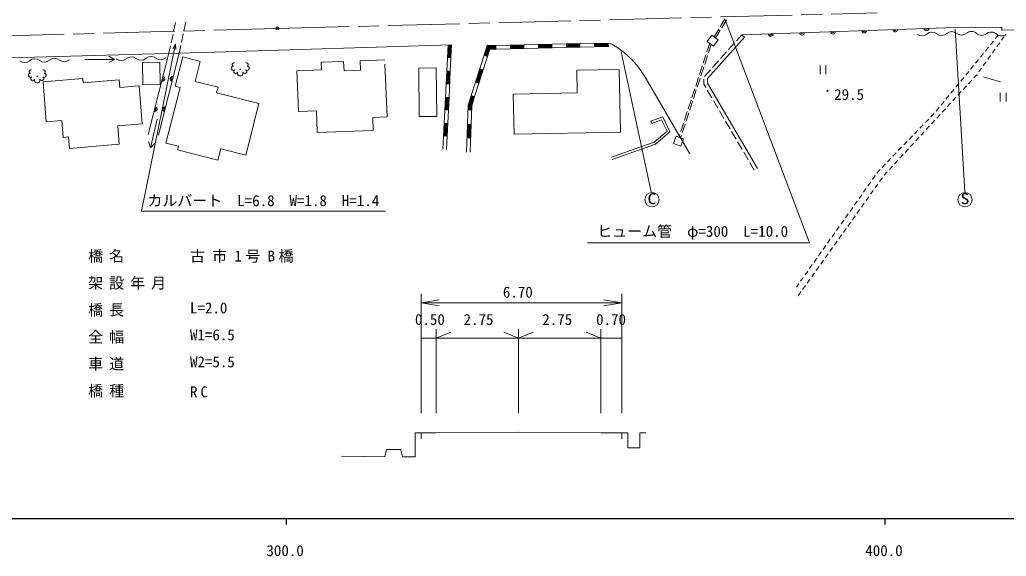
# Model space of a CAD drawing. Units: millimetres, scale not verified. Extents: x 40000 to 680000, y 20000 to 380000.
# Drawn here: x 323536 to 488259, y 198715 to 288283 of the extents above; entities that cross this region are included whole.
import ezdxf
from ezdxf.enums import TextEntityAlignment as Align

# ---------------------------------------------------------------- set-up
doc = ezdxf.new("R2010")
doc.units = ezdxf.units.MM
doc.header["$LTSCALE"] = 1000
doc.header["$PDMODE"] = 32
doc.header["$PDSIZE"] = 500
doc.linetypes.add('CHAIN', pattern=[18.5, 12, -1.5, 3.5, -1.5])
for name, color, linetype, lineweight in [('M-BGD', 7, 'Continuous', 13), ('M-BMK', 2, 'CHAIN', 13), ('M-STR-HTXT', 7, 'Continuous', 13), ('M-TTL-BAND', 7, 'Continuous', 25), ('M-WORK', 1, 'Continuous', 13)]:
    doc.layers.add(name, color=color, linetype=linetype, lineweight=lineweight)
doc.styles.add('ＭＳ ゴシック', font='')
doc.styles.get('ＭＳ ゴシック').set_extended_font_data('MS Gothic')

# ---------------------------------------------------------------- blocks, each defined once
blk = doc.blocks.new('open_arrow')
at = {"color": 0, "linetype": 'Continuous', "lineweight": -2}
blk.add_lwpolyline([(7.5, 1.25), (0, 0), (7.5, -1.25)], dxfattribs=at)

msp = doc.modelspace()

# ---------------------------------------------------------------- linework, layer by layer
at = {"layer": 'M-BGD'}
msp.add_circle((366543, 286823), 250, dxfattribs=at)
msp.add_point((366543, 286823), dxfattribs=at)
at = {"layer": 'M-BMK'}
for p, q in [((366543, 286823), (466689, 289431)), ((244997, 283515), (366543, 286823))]:
    msp.add_line(p, q, dxfattribs=at)
at = {"layer": 'M-STR-HTXT'}
for q in [(349094, 283411), (349584, 283311)]:
    msp.add_line((349518, 284243), q, dxfattribs=at)
msp.add_lwpolyline([(349518, 284243), (343857, 256314), (384607, 256314)], dxfattribs=at)
at = {"layer": 'M-TTL-BAND'}
for p, q in [((40000, 205000), (579000, 205000)), ((368000, 205000), (368000, 204000)), ((468000, 205000), (468000, 204000))]:
    msp.add_line(p, q, dxfattribs=at)
at = {"layer": 'M-WORK'}
for p, q in [((440506, 287124), (441272, 288414)), ((349548, 287833), (349235, 286366)), ((351253, 287886), (350940, 286419)), ((439485, 285405), (440251, 286694)), ((440753, 286953), (441519, 288243)), ((441300, 288244), (455425, 251022)), ((444093, 285761), (479780, 287009)), ((479734, 286735), (481325, 259564)), ((479780, 287009), (487496, 287062)), ((487496, 287062), (487496, 286527)), ((487496, 286527), (503788, 286851)), ((349131, 285877), (348818, 284410)), ((350836, 285930), (350523, 284463)), ((438333, 284622), (439075, 285690)), ((440142, 284948), (439075, 285690)), ((439732, 285233), (440498, 286523)), ((443217, 284782), (444093, 285761)), ((444093, 285761), (444540, 285361)), ((486930, 285694), (486423, 285075)), ((487453, 284846), (487920, 285495)), ((348714, 283921), (348448, 282675)), ((350419, 283974), (350152, 282723)), ((356059, 282891), (395646, 284086)), ((394831, 279740), (395045, 284068)), ((394998, 281917), (395105, 284070)), ((395058, 281914), (395165, 284072)), ((395118, 281911), (395225, 284073)), ((395178, 281908), (395285, 284075)), ((395238, 281905), (395345, 284077)), ((395298, 281902), (395406, 284079)), ((395358, 281899), (395466, 284081)), ((395418, 281896), (395526, 284082)), ((395430, 279711), (395646, 284086)), ((395478, 281893), (395586, 284084)), ((400356, 280086), (401603, 283957)), ((400927, 279902), (402043, 283366)), ((401131, 282297), (401647, 283898)), ((401189, 282278), (401691, 283839)), ((401246, 282260), (401735, 283780)), ((401303, 282242), (401779, 283721)), ((401360, 282223), (401823, 283662)), ((401417, 282205), (401867, 283603)), ((401474, 282186), (401911, 283544)), ((401531, 282168), (401955, 283485)), ((401588, 282150), (401999, 283425)), ((401603, 283957), (403074, 283988)), ((401647, 283898), (403076, 283929)), ((401691, 283839), (403077, 283869)), ((401735, 283780), (403078, 283809)), ((401779, 283721), (403079, 283749)), ((401823, 283662), (403081, 283689)), ((401867, 283603), (403082, 283629)), ((401911, 283544), (403083, 283569)), ((401955, 283485), (403085, 283509)), ((401999, 283425), (403086, 283449)), ((402043, 283366), (403087, 283389)), ((403074, 283988), (407756, 284088)), ((403087, 283389), (407769, 283489)), ((405417, 283978), (407758, 284028)), ((405418, 283918), (407759, 283968)), ((405419, 283858), (407760, 283908)), ((405420, 283798), (407762, 283848)), ((405422, 283739), (407763, 283788)), ((405423, 283679), (407764, 283728)), ((405424, 283619), (407765, 283668)), ((405426, 283559), (407767, 283608)), ((405427, 283499), (407768, 283549)), ((407756, 284088), (412439, 284188)), ((407769, 283489), (412451, 283588)), ((410099, 284078), (412440, 284128)), ((410100, 284018), (412441, 284068)), ((410101, 283958), (412443, 284008)), ((410103, 283898), (412444, 283948)), ((410104, 283838), (412445, 283888)), ((410105, 283778), (412446, 283828)), ((410107, 283718), (412448, 283768)), ((410108, 283658), (412449, 283708)), ((410109, 283598), (412450, 283648)), ((412439, 284188), (417121, 284288)), ((412451, 283588), (417134, 283688)), ((414781, 284178), (417122, 284228)), ((414782, 284118), (417123, 284168)), ((414784, 284058), (417125, 284108)), ((414785, 283998), (417126, 284048)), ((414786, 283938), (417127, 283988)), ((414787, 283878), (417129, 283928)), ((414789, 283818), (417130, 283868)), ((414790, 283758), (417131, 283808)), ((414791, 283698), (417132, 283748)), ((417121, 284288), (422062, 284394)), ((417134, 283688), (421816, 283788)), ((419463, 284278), (421804, 284328)), ((419465, 284218), (421806, 284268)), ((419466, 284158), (421807, 284208)), ((419467, 284098), (421808, 284148)), ((419468, 284038), (421810, 284088)), ((419470, 283978), (421811, 284028)), ((419471, 283918), (421812, 283968)), ((419472, 283858), (421813, 283908)), ((419474, 283798), (421815, 283848)), ((421816, 283788), (421803, 284388)), ((438738, 284341), (438271, 282915)), ((438333, 284622), (439401, 283880)), ((438995, 284162), (438528, 282736)), ((440142, 284948), (439401, 283880)), ((441882, 283292), (442883, 284410)), ((485283, 283682), (484776, 283063)), ((486106, 284688), (485599, 284069)), ((485934, 282736), (486401, 283385)), ((486694, 283791), (487161, 284440)), ((285915, 280905), (356059, 282891)), ((339340, 281650), (338421, 282179)), ((348448, 282675), (344984, 269121)), ((346689, 269016), (350152, 282723)), ((349511, 277172), (350759, 282074)), ((353682, 281329), (350759, 282074)), ((423958, 282939), (428985, 259537)), ((438115, 282440), (437648, 281015)), ((438372, 282261), (437905, 280836)), ((440548, 281803), (441549, 282920)), ((484459, 282676), (483952, 282057)), ((485174, 281681), (485642, 282330)), ((334414, 281648), (339340, 281650)), ((339340, 281650), (338422, 281120)), ((346904, 281196), (344037, 281145)), ((344037, 281145), (344102, 277426)), ((346970, 277476), (346904, 281196)), ((353682, 281329), (352834, 277997)), ((377620, 281327), (373856, 281176)), ((373856, 281176), (373907, 279902)), ((377682, 279769), (377620, 281327)), ((384495, 281601), (380382, 281437)), ((380382, 281437), (380444, 279880)), ((384525, 280857), (384876, 272055)), ((390162, 280205), (393068, 280237)), ((390248, 272112), (390162, 280205)), ((393068, 280237), (393154, 272143)), ((398920, 275629), (400356, 280086)), ((399695, 277839), (400413, 280068)), ((399753, 277821), (400471, 280049)), ((399810, 277802), (400528, 280031)), ((437492, 280540), (437025, 279114)), ((437749, 280361), (437282, 278935)), ((439214, 280313), (440215, 281430)), ((457161, 280654), (457161, 279196)), ((458133, 280654), (458133, 279196)), ((482812, 280665), (482305, 280046)), ((483635, 281671), (483128, 281052)), ((483655, 279571), (484123, 280220)), ((484415, 280626), (484882, 281275)), ((327434, 277908), (334067, 278450)), ((334123, 277767), (334067, 278450)), ((369800, 279738), (373907, 279902)), ((370071, 272949), (369800, 279738)), ((377682, 279769), (380444, 279880)), ((394616, 275382), (394831, 279740)), ((394783, 277558), (394891, 279737)), ((394843, 277555), (394951, 279734)), ((394903, 277552), (395011, 279731)), ((394963, 277549), (395071, 279728)), ((395023, 277546), (395130, 279726)), ((395083, 277543), (395190, 279723)), ((395143, 277540), (395250, 279720)), ((395203, 277537), (395310, 279717)), ((395215, 275352), (395430, 279711)), ((395263, 277534), (395370, 279714)), ((399491, 275445), (400927, 279902)), ((399867, 277784), (400585, 280013)), ((399924, 277765), (400642, 279994)), ((399981, 277747), (400699, 279976)), ((400038, 277729), (400756, 279957)), ((400095, 277710), (400813, 279939)), ((400152, 277692), (400870, 279921)), ((423623, 279987), (416554, 279854)), ((416625, 276070), (416554, 279854)), ((423623, 279987), (423821, 269505)), ((427976, 278669), (435446, 265892)), ((436869, 278639), (436402, 277214)), ((437126, 278460), (436659, 277035)), ((437880, 278823), (438880, 279940)), ((481164, 278653), (480657, 278034)), ((481988, 279659), (481481, 279040)), ((482834, 278566), (483280, 279049)), ((483280, 279049), (483363, 279165)), ((483450, 279001), (483280, 279049)), ((487298, 277908), (484412, 278728)), ((327434, 277908), (327978, 271259)), ((340136, 278259), (334123, 277767)), ((340136, 278259), (340240, 276991)), ((340240, 276991), (343460, 277254)), ((343980, 270891), (343460, 277254)), ((344102, 277426), (346970, 277476)), ((350315, 276968), (347953, 267689)), ((350315, 276968), (349511, 277172)), ((352834, 277997), (356646, 277027)), ((356412, 276107), (356646, 277027)), ((436246, 276739), (435779, 275313)), ((437748, 277536), (437761, 278366)), ((438087, 276958), (437748, 277536)), ((480341, 277648), (479834, 277029)), ((481072, 276654), (481614, 277243)), ((481953, 277610), (482495, 278198)), ((363482, 274308), (356412, 276107)), ((394400, 271023), (394616, 275382)), ((394568, 273199), (394675, 275379)), ((394628, 273196), (394735, 275376)), ((394688, 273193), (394795, 275373)), ((394748, 273190), (394855, 275370)), ((394808, 273187), (394915, 275367)), ((394867, 273184), (394975, 275364)), ((394927, 273181), (395035, 275361)), ((394987, 273179), (395095, 275358)), ((395000, 270993), (395215, 275352)), ((395047, 273176), (395155, 275355)), ((398406, 274033), (398920, 275629)), ((398466, 274023), (398977, 275610)), ((398526, 274012), (399034, 275592)), ((398585, 274002), (399092, 275573)), ((398645, 273991), (399149, 275555)), ((398705, 273981), (399206, 275537)), ((398764, 273970), (399263, 275518)), ((398824, 273960), (399320, 275500)), ((398884, 273949), (399377, 275481)), ((398943, 273939), (399434, 275463)), ((399003, 273928), (399491, 275445)), ((416625, 276070), (405947, 275868)), ((406073, 269170), (405947, 275868)), ((436503, 276560), (436036, 275135)), ((439099, 275234), (438340, 276527)), ((478693, 275636), (478186, 275017)), ((479517, 276642), (479010, 276023)), ((479310, 274743), (479852, 275331)), ((480191, 275699), (480733, 276287)), ((487251, 276105), (487251, 274647)), ((488223, 276105), (488223, 274647)), ((363482, 274308), (361281, 265663)), ((398291, 270862), (398406, 274033)), ((398436, 273200), (398466, 274023)), ((398496, 273198), (398526, 274012)), ((398556, 273195), (398585, 274002)), ((398616, 273193), (398645, 273991)), ((398676, 273191), (398705, 273981)), ((398736, 273189), (398764, 273970)), ((398796, 273187), (398824, 273960)), ((398856, 273185), (398884, 273949)), ((398891, 270840), (399003, 273928)), ((398916, 273182), (398943, 273939)), ((435623, 274838), (435156, 273413)), ((435880, 274659), (435413, 273234)), ((440111, 273509), (439352, 274802)), ((477046, 273624), (476539, 273006)), ((477870, 274630), (477363, 274011)), ((478428, 273787), (478971, 274375)), ((373082, 273070), (370071, 272949)), ((373082, 273070), (373227, 269432)), ((384876, 272055), (382488, 271959)), ((382574, 269805), (382488, 271959)), ((390248, 272112), (393154, 272143)), ((430916, 272070), (428938, 271332)), ((432111, 269565), (430916, 272070)), ((435000, 272938), (434533, 271512)), ((435257, 272759), (434790, 271334)), ((441123, 271784), (440364, 273077)), ((476205, 272634), (475649, 272059)), ((476666, 271876), (477208, 272464)), ((477547, 272831), (478089, 273420)), ((330576, 271471), (327978, 271259)), ((330808, 268638), (330576, 271471)), ((343980, 270891), (339898, 270557)), ((339898, 270557), (340149, 267488)), ((346492, 271703), (345366, 266908)), ((394185, 266664), (394400, 271023)), ((394353, 268841), (394460, 271020)), ((394412, 268838), (394520, 271017)), ((394472, 268835), (394580, 271014)), ((394532, 268832), (394640, 271011)), ((394592, 268829), (394700, 271008)), ((394652, 268826), (394760, 271005)), ((394712, 268823), (394820, 271002)), ((394772, 268820), (394880, 270999)), ((394784, 266634), (395000, 270993)), ((394832, 268817), (394940, 270996)), ((398122, 266182), (398291, 270862)), ((398267, 268520), (398351, 270860)), ((398327, 268517), (398411, 270857)), ((398387, 268515), (398471, 270855)), ((398447, 268513), (398531, 270853)), ((398507, 268511), (398591, 270851)), ((398567, 268509), (398651, 270849)), ((398626, 268507), (398711, 270847)), ((398686, 268504), (398771, 270844)), ((398722, 266160), (398891, 270840)), ((398746, 268502), (398831, 270842)), ((428938, 271332), (429078, 270957)), ((430712, 271567), (429078, 270957)), ((431617, 269672), (430712, 271567)), ((434377, 271037), (433910, 269612)), ((434634, 270858), (434167, 269433)), ((442136, 270059), (441377, 271352)), ((474400, 270763), (473845, 270187)), ((475302, 271699), (474747, 271123)), ((474904, 269964), (475446, 270552)), ((475785, 270920), (476327, 271508)), ((330808, 268638), (331693, 268710)), ((331693, 268710), (331849, 266810)), ((373227, 269432), (382504, 269802)), ((406073, 269170), (423821, 269505)), ((429474, 267861), (431617, 269672)), ((429677, 267509), (432111, 269565)), ((432689, 267616), (433130, 268838)), ((434353, 268396), (433130, 268838)), ((433754, 269137), (433601, 268668)), ((434011, 268958), (433883, 268566)), ((443148, 268334), (442389, 269627)), ((472595, 268891), (472040, 268315)), ((473497, 269827), (472942, 269251)), ((473141, 268052), (473684, 268641)), ((474022, 269008), (474565, 269596)), ((331849, 266810), (340149, 267488)), ((345366, 266908), (345060, 267923)), ((345366, 266908), (346091, 267681)), ((350047, 267156), (347953, 267689)), ((349890, 266541), (350047, 267156)), ((422319, 265320), (429474, 267861)), ((422453, 264943), (429677, 267509)), ((432689, 267616), (433911, 267174)), ((434353, 268396), (433911, 267174)), ((444160, 266609), (443401, 267902)), ((470790, 267020), (470235, 266444)), ((471693, 267955), (471137, 267380)), ((472260, 267097), (472802, 267685)), ((356634, 264824), (349890, 266541)), ((356634, 264824), (357117, 266724)), ((361281, 265664), (357117, 266724)), ((445172, 264884), (444413, 266178)), ((469888, 266084), (469333, 265508)), ((470498, 265185), (471040, 265773)), ((471379, 266141), (471921, 266729)), ((446184, 263159), (445425, 264453)), ((468083, 264212), (467528, 263636)), ((468986, 265148), (468430, 264572)), ((468735, 263273), (469278, 263862)), ((469617, 264229), (470159, 264817)), ((466386, 262252), (465923, 261599)), ((466917, 263003), (466674, 262660)), ((467181, 263276), (466917, 263003)), ((467863, 262310), (467919, 262388)), ((467919, 262388), (468397, 262906)), ((465634, 261191), (465172, 260538)), ((466352, 260195), (466817, 260845)), ((467108, 261252), (467573, 261903)), ((464132, 259069), (463670, 258416)), ((464883, 260130), (464421, 259477)), ((464841, 258079), (465306, 258730)), ((465597, 259137), (466062, 259788)), ((463381, 258008), (462919, 257355)), ((464085, 257021), (464550, 257672)), ((461879, 255885), (461417, 255232)), ((462630, 256947), (462168, 256294)), ((462574, 254905), (463039, 255556)), ((463330, 255963), (463795, 256614)), ((460377, 253763), (459915, 253110)), ((461128, 254824), (460666, 254171)), ((461819, 253847), (462284, 254498)), ((459626, 252702), (459164, 252049)), ((460307, 251732), (460772, 252383)), ((461063, 252790), (461528, 253441)), ((455425, 251022), (418328, 251022)), ((458124, 250580), (457662, 249927)), ((458875, 251641), (458413, 250988)), ((459552, 250674), (460017, 251325)), ((457373, 249519), (456911, 248866)), ((458041, 248558), (458506, 249209)), ((458796, 249616), (459261, 250267)), ((455871, 247397), (455409, 246744)), ((456622, 248458), (456160, 247805)), ((456529, 246442), (456994, 247093)), ((457285, 247500), (457750, 248151)), ((455120, 246336), (454658, 245683)), ((455774, 245385), (456239, 246036)), ((453618, 244213), (453208, 243635)), ((454369, 245274), (453907, 244621)), ((454262, 243269), (454727, 243920)), ((455018, 244327), (455483, 244978)), ((390585, 242502), (390585, 222611)), ((424085, 242502), (424085, 222611)), ((453507, 242211), (453972, 242862)), ((390585, 241002), (424085, 241002)), ((393085, 236651), (393085, 222611)), ((393085, 235151), (395539, 236109)), ((406835, 235151), (404381, 236109)), ((406835, 236651), (406835, 222611)), ((406835, 235151), (409289, 236109)), ((420585, 235151), (418131, 236109)), ((420585, 236651), (420585, 222611)), ((424085, 235151), (390585, 235151)), ((390585, 219297), (389585, 219297)), ((389585, 219297), (389585, 215297)), ((390585, 219297), (393085, 219297)), ((390585, 219297), (390585, 218297)), ((393085, 219297), (406835, 219406)), ((420585, 219297), (406835, 219406)), ((424085, 219297), (420585, 219297)), ((424085, 219297), (424085, 218297)), ((424085, 219297), (425085, 219297)), ((425085, 219297), (425085, 216797)), ((427085, 219297), (427085, 216797)), ((427085, 219297), (428085, 219297)), ((384486, 215297), (384785, 216511)), ((387175, 216511), (384785, 216511)), ((387474, 215297), (387175, 216511)), ((427085, 216797), (425085, 216797)), ((384486, 215297), (377280, 215404)), ((389585, 215297), (387474, 215297))]:
    msp.add_line(p, q, dxfattribs=at)
msp.add_lwpolyline([(446702, 263463), (438351, 277694), (438362, 278462), (444540, 285361)], dxfattribs=at)
for centre, radius in [((360348, 280016), 46.1), ((326454, 278847), 46.1), ((458418, 276403), 100), ((429107, 258247), 1200), ((481361, 258247), 1200)]:
    msp.add_circle(centre, radius, dxfattribs=at)
for centre, radius, start, end in [((469732, 286658), 400, 182.00263, 2.00263), ((469732, 286658), 200, 182.00263, 2.00263), ((474929, 286839), 400, 182.00263, 2.00263), ((474929, 286839), 200, 182.00263, 2.00263), ((448944, 285931), 400, 182.00263, 2.00263), ((448944, 285931), 200, 182.00263, 2.00263), ((454141, 286112), 400, 182.00263, 2.00263), ((454141, 286112), 200, 182.00263, 2.00263), ((459338, 286294), 400, 182.00263, 2.00263), ((459338, 286294), 200, 182.00263, 2.00263), ((464535, 286476), 400, 182.00263, 2.00263), ((464535, 286476), 200, 182.00263, 2.00263), ((474149, 286877), 1295, 231.48861, 311.07122), ((475851, 284924), 1295, 51.48861, 131.07122), ((477464, 286951), 1295, 231.48861, 311.07122), ((479166, 284998), 1295, 51.48861, 131.07122), ((480779, 287025), 1295, 231.48861, 311.07122), ((482430, 285030), 1295, 48.55916, 128.14178), ((484144, 286972), 1295, 228.55916, 308.14178), ((485744, 284934), 1295, 48.55916, 128.14178), ((487459, 286876), 1295, 228.55916, 308.14178), ((414752, 270924), 15326, 30.35879, 61.51299), ((326045, 280472), 1295, 51.48861, 131.07122), ((329360, 280546), 1295, 51.48861, 131.07122), ((340471, 282747), 1295, 231.48861, 311.07122), ((342173, 280795), 1295, 51.48861, 131.07122), ((343786, 282822), 1295, 231.48861, 311.07122), ((345488, 280869), 1295, 51.48861, 131.07122), ((347101, 282896), 1295, 231.48861, 311.07122), ((324343, 282425), 1295, 231.48861, 311.07122), ((327658, 282499), 1295, 231.48861, 311.07122), ((330973, 282573), 1295, 231.48861, 311.07122), ((359195, 280176), 342, 88.13012, 305.00001), ((359306, 280791), 290, 70.00006, 249.99998), ((361392, 280791), 290, 290.00002, 110.00003), ((361503, 280176), 342, 235.00002, 91.86993), ((325301, 279007), 342, 88.13012, 305.00001), ((325412, 279622), 290, 70.00006, 249.99998), ((325694, 278446), 342, 125.00005, 341.86992), ((327216, 278446), 342, 198.13012, 55.00005), ((327498, 279622), 290, 290.00002, 110.00003), ((327609, 279007), 342, 235.00002, 91.86993), ((347360, 278417), 400, 255.66479, 75.66479), ((347360, 278417), 200, 255.66479, 75.66479), ((349058, 278391), 400, 75.82162, 255.82162), ((349058, 278391), 200, 75.82162, 255.82162), ((359588, 279615), 342, 125.00005, 341.86992), ((360349, 279363), 459, 161.56506, 18.43499), ((361110, 279615), 342, 198.13012, 55.00005), ((326455, 278194), 459, 161.56506, 18.43499), ((346072, 273379), 400, 255.66479, 75.66479), ((346072, 273379), 200, 255.66479, 75.66479), ((347784, 273349), 400, 75.82162, 255.82162), ((347784, 273349), 200, 75.82162, 255.82162)]:
    msp.add_arc(centre, radius, start, end, dxfattribs=at)

# ---------------------------------------------------------------- block references
at = {"layer": 'M-WORK', "xscale": 400, "yscale": 400}
msp.add_blockref('open_arrow', (390585, 241002), dxfattribs=at)
at = {"layer": 'M-WORK', "xscale": 400, "yscale": 400, "rotation": 180}
msp.add_blockref('open_arrow', (424085, 241002), dxfattribs=at)

# ---------------------------------------------------------------- texts
at = {"layer": 'M-STR-HTXT', "style": 'ＭＳ ゴシック'}
for s, p in [('カルバート\u3000L=6.8\u3000W=1.8\u3000H=1.4', (344857, 256614)), ('L=2.0', (351969, 238715)), ('W1=6.5', (351969, 234215)), ('W2=5.5', (351969, 229715))]:
    msp.add_text(s, height=1833, dxfattribs=at).set_placement(p, align=Align.BOTTOM_LEFT)
at = {"layer": 'M-STR-HTXT', "char_height": 1833, "attachment_point": 7, "style": 'ＭＳ ゴシック'}
for s, insert in [('\\T1.4;橋名', (334969, 247715)), ('\\T1.48;古市1号B橋', (351969, 247715)), ('\\T1.4;架設年月', (334969, 243215)), ('\\T1.4;橋長', (334969, 238715)), ('\\T1.4;全幅', (334969, 234215)), ('\\T1.4;車道', (334969, 229715)), ('\\T1.4;橋種', (334969, 225215)), ('\\T1.4;RC', (351969, 225215))]:
    msp.add_mtext(s, dxfattribs=dict(at, insert=insert))
at = {"layer": 'M-TTL-BAND', "style": 'ＭＳ ゴシック'}
for s, p in [('300.0', (367844, 198195)), ('400.0', (467844, 198195))]:
    msp.add_text(s, height=1833, dxfattribs=at).set_placement(p, align=Align.BOTTOM_CENTER)
at = {"layer": 'M-WORK', "style": 'ＭＳ ゴシック'}
msp.add_text('29.5', height=1833, dxfattribs=at).set_placement((459531, 274340), align=Align.BOTTOM_LEFT)
at = {"layer": 'M-WORK', "style": 'ＭＳ ゴシック', "width": 1.2}
for s, p in [('C', (428357, 256945)), ('S', (480612, 256945))]:
    msp.add_text(s, height=1833, dxfattribs=at).set_placement(p, align=Align.BOTTOM_LEFT)
at = {"layer": 'M-WORK', "style": 'ＭＳ ゴシック'}
for s, p in [('ヒューム管\u3000φ=300\u3000L=10.0', (435894, 251493)), ('6.70', (406701, 241342)), ('0.50', (392021, 236776)), ('2.75', (400141, 236776)), ('2.75', (413288, 236776)), ('0.70', (422271, 236776))]:
    msp.add_text(s, height=1833, dxfattribs=at).set_placement(p, align=Align.BOTTOM_CENTER)

doc.saveas('drawing.dxf')
